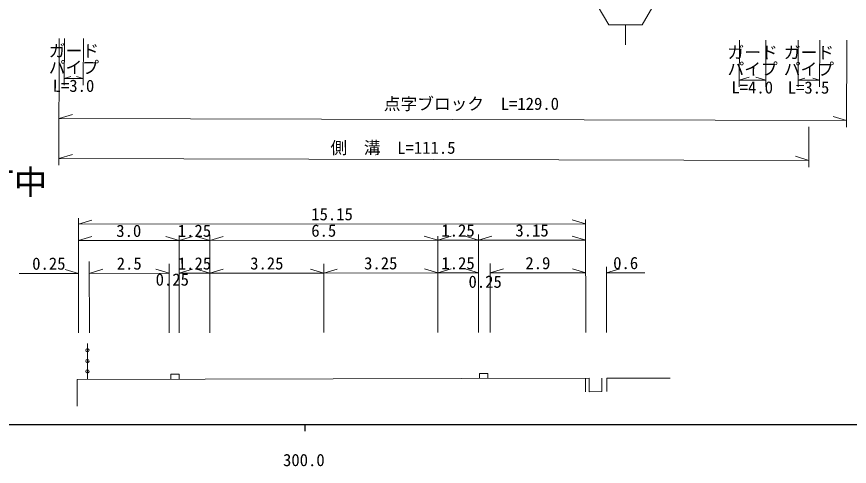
# Model space of a CAD drawing. Units: millimetres, scale not verified, with parts at other scales. Extents: x 40000 to 680000, y 20000 to 380000.
# Drawn here: x 324842 to 449521, y 198715 to 266072 of the extents above; entities that cross this region are included whole.
import ezdxf
from ezdxf.enums import TextEntityAlignment as Align

# ---------------------------------------------------------------- set-up
doc = ezdxf.new("R2010")
doc.units = ezdxf.units.MM
doc.header["$LTSCALE"] = 1000
for name, color, linetype, lineweight in [('M-BGD', 7, 'Continuous', 13), ('M-STR-HTXT', 7, 'Continuous', 13), ('M-STR-STRC', 7, 'Continuous', 13), ('M-TTL-BAND', 7, 'Continuous', 25)]:
    doc.layers.add(name, color=color, linetype=linetype, lineweight=lineweight)
doc.layers.add('M-BMK-HTXT', color=7, linetype='Continuous')
doc.styles.add('ＭＳ ゴシック', font='')
doc.styles.get('ＭＳ ゴシック').set_extended_font_data('MS Gothic')

msp = doc.modelspace()

# ---------------------------------------------------------------- linework, layer by layer
at = {"layer": 'M-BGD'}
for p, q in [((333921, 211715), (410581, 211901)), ((333921, 211715), (333926, 207715)), ((410024, 211899), (410026, 209899)), ((413188, 211907), (422686, 211930)), ((413188, 211907), (413190, 209907))]:
    msp.add_line(p, q, dxfattribs=at)
for points in [[(335436, 211719), (335435, 212932), (335433, 214482), (335432, 216105), (335431, 217119)], [(349172, 211752), (349171, 212502), (347921, 212501), (347922, 211751)], [(395374, 211862), (395373, 212612), (394123, 212611), (394124, 211861)], [(410581, 211901), (410583, 209901), (412483, 209903), (412481, 211903)]]:
    msp.add_lwpolyline(points, dxfattribs=at)
for centre in [(335432, 216105), (335433, 214482), (335435, 212932)]:
    msp.add_circle(centre, 250, dxfattribs=at)
at = {"layer": 'M-STR-HTXT'}
for p, q in [((331221, 262811), (331176, 243811)), ((331986, 262809), (331970, 255809)), ((334830, 262802), (334813, 255802)), ((433056, 262570), (433039, 255570)), ((437017, 262560), (437000, 255561)), ((441869, 262549), (441853, 255549)), ((445078, 262541), (445062, 255541)), ((449134, 262532), (449104, 249532)), ((331972, 256809), (332973, 257107)), ((334816, 256802), (333816, 257105)), ((433041, 256570), (434542, 257016)), ((437002, 256561), (435504, 257014)), ((441855, 256549), (442856, 256847)), ((445064, 256541), (444065, 256844)), ((331972, 256809), (334816, 256802)), ((433041, 256570), (437002, 256561)), ((441855, 256549), (445064, 256541)), ((331192, 250811), (333194, 251406)), ((331192, 250811), (449106, 250532)), ((449106, 250532), (447108, 251137)), ((443465, 249545), (443451, 243545)), ((331178, 244811), (333180, 245406)), ((331178, 244811), (443453, 244545)), ((443453, 244545), (441454, 245150)), ((334113, 218702), (334096, 235882)), ((410038, 235056), (408038, 235654)), ((410055, 218779), (410038, 235710)), ((334097, 234978), (336096, 235580)), ((334097, 234978), (410038, 235056)), ((349177, 218717), (349162, 233283)), ((353783, 218722), (353768, 233412)), ((387881, 232575), (385880, 233173)), ((387895, 218756), (387880, 233198)), ((387881, 232575), (389880, 233177)), ((393981, 232582), (391981, 233180)), ((393995, 218763), (393980, 233453)), ((393981, 232582), (395981, 233184)), ((410041, 232598), (408040, 233196)), ((334099, 232520), (336098, 233122)), ((334099, 232520), (349163, 232536)), ((349163, 232536), (347162, 233134)), ((349163, 232536), (351162, 233138)), ((349163, 232536), (353769, 232541)), ((353769, 232541), (351769, 233139)), ((353769, 232541), (355769, 233143)), ((353769, 232541), (387881, 232575)), ((387881, 232575), (393981, 232582)), ((393981, 232582), (410041, 232598)), ((335732, 218703), (335721, 229410)), ((334104, 227624), (332103, 228222)), ((335723, 227625), (337722, 228227)), ((347674, 227638), (345673, 228235)), ((347683, 218715), (347673, 229048)), ((349168, 227639), (351167, 228241)), ((353774, 227644), (351774, 228242)), ((353774, 227644), (355774, 228246)), ((370830, 227661), (368829, 228259)), ((370839, 218739), (370829, 229072)), ((370830, 227661), (372829, 228263)), ((387886, 227679), (385885, 228277)), ((387886, 227679), (389885, 228281)), ((393986, 227685), (391986, 228283)), ((395738, 218764), (395728, 229098)), ((395729, 227687), (397728, 228289)), ((410046, 227701), (408045, 228299)), ((413167, 218782), (413157, 228617)), ((413158, 227704), (415158, 228306)), ((325224, 227615), (334104, 227624)), ((335723, 227625), (347674, 227638)), ((349168, 227639), (353774, 227644)), ((353774, 227644), (370830, 227661)), ((370830, 227661), (387886, 227679)), ((387886, 227679), (393986, 227685)), ((395729, 227687), (410046, 227701)), ((413158, 227704), (418877, 227710))]:
    msp.add_line(p, q, dxfattribs=at)
at = {"layer": 'M-STR-STRC'}
msp.add_line((415987, 264838), (415985, 261838), dxfattribs=at)
msp.add_lwpolyline([(413487, 273498), (410987, 269168), (413487, 264838), (418487, 264838), (420987, 269168), (418487, 273498)], dxfattribs=at)
at = {"layer": 'M-TTL-BAND'}
for p, q in [((40000, 205000), (579000, 205000)), ((368000, 205000), (368000, 204000))]:
    msp.add_line(p, q, dxfattribs=at)

# ---------------------------------------------------------------- texts
at = {"layer": 'M-BMK-HTXT', "style": 'ＭＳ ゴシック'}
msp.add_text('新町中', height=3666, dxfattribs=at).set_placement((314428, 238337), align=Align.BOTTOM_LEFT)
at = {"layer": 'M-STR-HTXT', "style": 'ＭＳ ゴシック'}
for s, rotation, p in [('ガード', 359.864, (329663, 259507)), ('ガード', 359.864, (431289, 259267)), ('ガード', 359.864, (439719, 259247)), ('パイプ', 359.864, (329657, 257007)), ('パイプ', 359.864, (431283, 256767)), ('パイプ', 359.864, (439713, 256747)), ('L=3.0', 359.864, (330227, 254262)), ('L=4.0', 359.864, (431854, 254021)), ('L=3.5', 359.864, (440284, 254001)), ('点字ブロック\u3000L=129.0', 0.059, (379819, 251541)), ('側\u3000溝\u3000L=111.5', 0.059, (371824, 244962))]:
    msp.add_text(s, height=1833, rotation=rotation, dxfattribs=at).set_placement(p, align=Align.BOTTOM_LEFT)
for s, p in [('15.15', (372068, 235017)), ('3.0', (341631, 232528)), ('1.25', (351466, 232538)), ('6.5', (370825, 232558)), ('1.25', (390931, 232579)), ('3.15', (402011, 232590)), ('0.25', (329664, 227619)), ('2.5', (341698, 227631)), ('1.25', (351471, 227641)), ('3.25', (362302, 227652)), ('3.25', (379358, 227670)), ('1.25', (390936, 227682)), ('2.9', (402888, 227694)), ('0.6', (416031, 227707)), ('0.25', (348147, 225230)), ('0.25', (394992, 224907))]:
    msp.add_text(s, height=1833, rotation=0.059, dxfattribs=at).set_placement(p, align=Align.BOTTOM_CENTER)
at = {"layer": 'M-TTL-BAND', "style": 'ＭＳ ゴシック'}
msp.add_text('300.0', height=1833, dxfattribs=at).set_placement((367844, 198195), align=Align.BOTTOM_CENTER)

doc.saveas('drawing.dxf')
